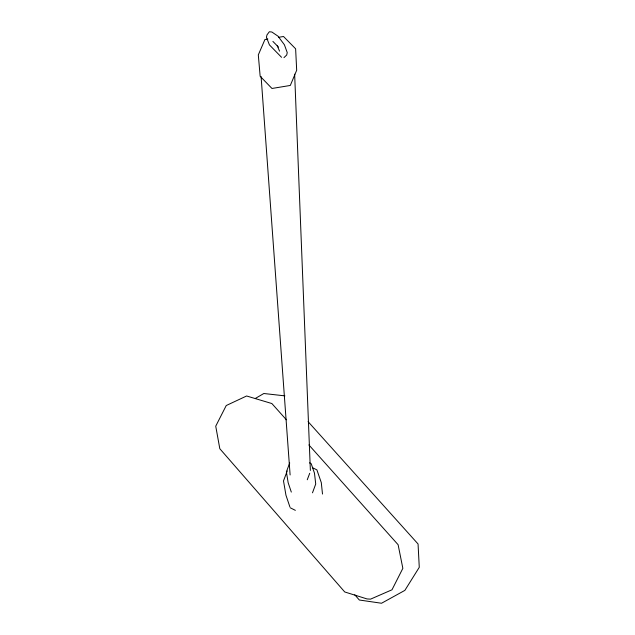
<?xml version="1.0" encoding="UTF-8"?>
<svg xmlns="http://www.w3.org/2000/svg" width="635" height="635" viewBox="0 0 635 635"><rect width="100%" height="100%" fill="white"/><g stroke="black" fill="none" stroke-linecap="round" stroke-linejoin="round"><path stroke-width="0.95" d="M312.483 492.823L315.722 484.013L314.468 473.131L311.206 463.685L309.539 462.859M287.21 471.003L283.504 480.909L285.964 495.244L289.87 506.841M289.719 462.963L286.385 471.876L288.171 482.767L291.314 492.085M307.253 479.766L309.713 473.289M283.956 57.642L286.702 55.007L287.234 52.602L284.409 44.775L277.995 36.171L271.891 32.028L269.351 31.75L266.986 34.893L266.438 37.243L269.43 44.91L281.551 57.301M255.333 398.455L263.819 393.509L284.909 395.867M267.867 39.06L264.93 39.537L258.31 54.904L260.152 76.256L271.978 88.471L290.306 85.455L296.68 70.255L295.624 48.8L283.52 36.505L278.63 37.298M312.476 467.693L316.897 469.884L321.294 482.608L322.501 494.054M290.171 507.738L295.362 510.342M272.899 41.426L278.519 47.109M308.094 421.656L418.06 543.981L419.267 567.325L404.868 590.383L381.532 603.25L359.331 600.011L354.759 594.781M286.409 419.806L271.867 403.542L246.61 395.986L226.235 405.535L215.733 426.188L219.813 448.715L344.734 591.963L367.022 598.932L370.546 599.146L391.993 589.788L402.852 568.349L398.121 544.735L308.888 444.937M277.209 45.823L279.575 51.149M261.104 76.605L290.108 474.964M294.648 74.168L310.372 470.456"/></g></svg>
